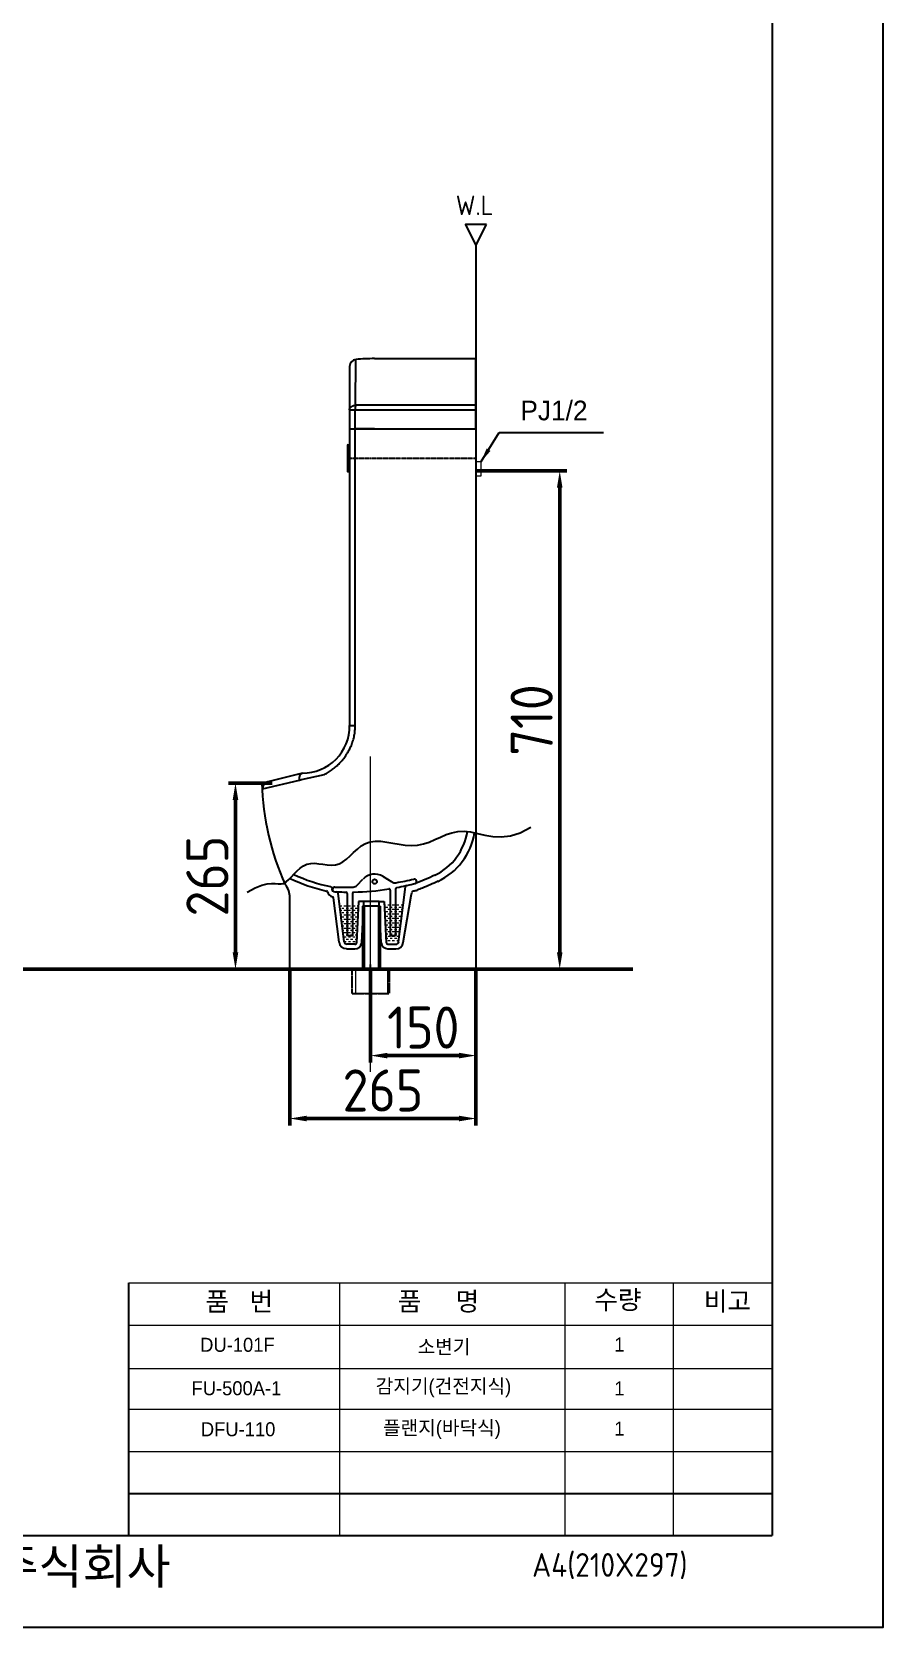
# Model space of a CAD drawing. Header units: millimetres. Extents: x 7254 to 9679, y -172 to 3258.
# Drawn here: x 8466 to 9679, y -172 to 2101 of the extents above; entities that cross this region are included whole.
import ezdxf
from ezdxf.lldxf.tags import DXFTag

# ---------------------------------------------------------------- set-up
doc = ezdxf.new("R2010")
doc.units = ezdxf.units.MM
doc.header["$LTSCALE"] = 0.1
doc.linetypes.add('BORDER', pattern=[18, 5, -2, 5, -2, 2, -2])
doc.linetypes.add('DASHED', pattern=[10, 5, -5])
for name, color, linetype in [('1', 7, 'Continuous'), ('3', 3, 'Continuous'), ('______', 7, 'Continuous'), ('LAYER_02', 7, 'Continuous'), ('MAIN', 7, 'Continuous'), ('YA', 7, 'Continuous')]:
    doc.layers.add(name, color=color, linetype=linetype)
for name, color, linetype, lineweight in [('AM_4', 40, 'Continuous', 13), ('AM_6', 94, 'Continuous', 20), ('CEN', 1, 'CENTER', 5), ('DIM', 3, 'Continuous', 15), ('Y', 235, 'Continuous', 50)]:
    doc.layers.add(name, color=color, linetype=linetype, lineweight=lineweight)
doc.styles.add('h', font='', dxfattribs={"height": 28})
doc.styles.get("Standard").update_dxf_attribs({"font": 'ISOCP.SHX', "bigfont": 'WHGTXT.SHX'})
doc.styles.add('스타일1', font='txt.shx', dxfattribs={"bigfont": 'ghs.shx'})
doc.styles.get('h').set_extended_font_data('Haansoft Batang')
tags = doc.linetypes.add('AM_ISO08W050x2', pattern=[9, 6, -0.75, 1.5, -0.75]).pattern_tags.tags
tags[10:11] = [DXFTag(74, 4), DXFTag(75, 0), DXFTag(340, '0'), DXFTag(46, 1.0), DXFTag(50, 0.0), DXFTag(44, 0.0), DXFTag(45, 0.0)]
tags[8:9] = [DXFTag(74, 4), DXFTag(75, 0), DXFTag(340, '0'), DXFTag(46, 1.0), DXFTag(50, 0.0), DXFTag(44, 0.0), DXFTag(45, 0.0)]
tags[6:7] = [DXFTag(74, 4), DXFTag(75, 0), DXFTag(340, '0'), DXFTag(46, 1.0), DXFTag(50, 0.0), DXFTag(44, 0.0), DXFTag(45, 0.0)]
tags[4:5] = [DXFTag(74, 4), DXFTag(75, 0), DXFTag(340, '0'), DXFTag(46, 1.0), DXFTag(50, 0.0), DXFTag(44, 0.0), DXFTag(45, 0.0)]
tags = doc.linetypes.add('CENTER', pattern=[50.8, 31.75, -6.35, 6.35, -6.35]).pattern_tags.tags
tags[10:11] = [DXFTag(74, 4), DXFTag(75, 0), DXFTag(340, '0'), DXFTag(46, 1.0), DXFTag(50, 0.0), DXFTag(44, 0.0), DXFTag(45, 0.0)]
tags[8:9] = [DXFTag(74, 4), DXFTag(75, 0), DXFTag(340, '0'), DXFTag(46, 1.0), DXFTag(50, 0.0), DXFTag(44, 0.0), DXFTag(45, 0.0)]
tags[6:7] = [DXFTag(74, 4), DXFTag(75, 0), DXFTag(340, '0'), DXFTag(46, 1.0), DXFTag(50, 0.0), DXFTag(44, 0.0), DXFTag(45, 0.0)]
tags[4:5] = [DXFTag(74, 4), DXFTag(75, 0), DXFTag(340, '0'), DXFTag(46, 1.0), DXFTag(50, 0.0), DXFTag(44, 0.0), DXFTag(45, 0.0)]
doc.dimstyles.new('AM_ISO$0', dxfattribs={"dimtxt": 28, "dimasz": 24, "dimexe": 10, "dimexo": 0, "dimgap": 10, "dimtad": 1, "dimdec": 0, "dimdsep": 46, "dimtxsty": 'h', "dimcen": -5, "dimclrd": 256, "dimclre": 256, "dimclrt": 256, "dimadec": 0, "dimazin": 2, "dimtp": 0.1, "dimtm": 0.1, "dimtfac": 0.71, "dimtdec": 0, "dimtmove": 0, "dimatfit": 3, "dimfxl": 0, "dimlwd": -1, "dimlwe": -1, "dimarcsym": 0})
doc.dimstyles.get("Standard").update_dxf_attribs({"dimscale": 10, "dimtxt": 3, "dimasz": 2, "dimexe": 1, "dimexo": 0, "dimgap": 1, "dimtad": 0, "dimtih": 1, "dimtoh": 1, "dimdec": 0, "dimdsep": 46, "dimtxsty": 'Standard', "dimcen": 2, "dimadec": 0, "dimazin": 0, "dimtfac": 1, "dimtdec": 4, "dimtmove": 0, "dimatfit": 3, "dimfxl": 0, "dimtolj": 1, "dimtzin": 0, "dimarcsym": 0})

# ---------------------------------------------------------------- blocks, each defined once
blk = doc.blocks.new('*D25')
at = {"layer": 'Defpoints', "color": 0}
for p in [(8833.9, 765.6), (9098.9, 765.6), (9098.9, 552.5)]:
    blk.add_point(p, dxfattribs=at)
at = {"layer": 'Y', "color": 0, "linetype": 'ByBlock'}
for p, q in [((8833.9, 765.6), (8833.9, 542.5)), ((9098.9, 765.6), (9098.9, 542.5)), ((8857.9, 552.5), (9074.9, 552.5))]:
    blk.add_line(p, q, dxfattribs=at)
at = {"layer": 'Y', "color": 0}
for points in [[(8857.9, 556.5), (8857.9, 548.5), (8833.9, 552.5)], [(9074.9, 556.5), (9074.9, 548.5), (9098.9, 552.5)]]:
    blk.add_solid(points, dxfattribs=at)
at = {"layer": 'Y', "color": 0, "insert": (8966.4, 592.5), "char_height": 60, "attachment_point": 5}
blk.add_mtext('265', dxfattribs=at)
blk = doc.blocks.new('*D26')
at = {"layer": 'Defpoints', "color": 0}
for p in [(8808.5, 1030.4), (8756.3, 765.6), (8794.4, 765.6)]:
    blk.add_point(p, dxfattribs=at)
at = {"layer": 'Y', "color": 0, "linetype": 'ByBlock'}
for p, q in [((8808.5, 1030.4), (8746.3, 1030.4)), ((8756.3, 1006.4), (8756.3, 789.6)), ((8794.4, 765.6), (8746.3, 765.6))]:
    blk.add_line(p, q, dxfattribs=at)
at = {"layer": 'Y', "color": 0}
for points in [[(8752.3, 1006.4), (8760.3, 1006.4), (8756.3, 1030.4)], [(8752.3, 789.6), (8760.3, 789.6), (8756.3, 765.6)]]:
    blk.add_solid(points, dxfattribs=at)
at = {"layer": 'Y', "color": 0, "insert": (8716.3, 898), "char_height": 60, "attachment_point": 5, "rotation": 90}
blk.add_mtext('265', dxfattribs=at)
blk = doc.blocks.new('*D27')
at = {"layer": 'Defpoints', "color": 0}
for p in [(9098.9, 1475.6), (9098.9, 765.6), (9218.3, 765.6)]:
    blk.add_point(p, dxfattribs=at)
at = {"layer": 'Y', "color": 0, "linetype": 'ByBlock'}
for p, q in [((9098.9, 1475.6), (9228.3, 1475.6)), ((9218.3, 1451.6), (9218.3, 789.6)), ((9098.9, 765.6), (9228.3, 765.6))]:
    blk.add_line(p, q, dxfattribs=at)
at = {"layer": 'Y', "color": 0}
for points in [[(9214.3, 1451.6), (9222.3, 1451.6), (9218.3, 1475.6)], [(9214.3, 789.6), (9222.3, 789.6), (9218.3, 765.6)]]:
    blk.add_solid(points, dxfattribs=at)
at = {"layer": 'Y', "color": 0, "insert": (9178.3, 1120.6), "char_height": 60, "attachment_point": 5, "rotation": 90}
blk.add_mtext('710', dxfattribs=at)
blk = doc.blocks.new('*D28')
at = {"layer": 'Defpoints', "color": 0}
for p in [(8948.9, 765.6), (9098.9, 765.6), (9098.9, 642.2)]:
    blk.add_point(p, dxfattribs=at)
at = {"layer": 'Y', "color": 0, "linetype": 'ByBlock'}
for p, q in [((8948.9, 765.6), (8948.9, 632.2)), ((9098.9, 765.6), (9098.9, 632.2)), ((8972.9, 642.2), (9074.9, 642.2))]:
    blk.add_line(p, q, dxfattribs=at)
at = {"layer": 'Y', "color": 0}
for points in [[(8972.9, 646.2), (8972.9, 638.2), (8948.9, 642.2)], [(9074.9, 646.2), (9074.9, 638.2), (9098.9, 642.2)]]:
    blk.add_solid(points, dxfattribs=at)
at = {"layer": 'Y', "color": 0, "insert": (9023.9, 682.2), "char_height": 60, "attachment_point": 5}
blk.add_mtext('150', dxfattribs=at)

msp = doc.modelspace()

# ---------------------------------------------------------------- linework, layer by layer
at = {"color": 0}
for p, q in [((8929.5, 884.9), (8938, 893.8)), ((8966.7, 897.4), (8979.2, 889.7)), ((8894, 880.7), (8894.1, 879.9)), ((8894.3, 878), (8894.1, 879.9)), ((8903.9, 803.9), (8896, 867.1)), ((8911.2, 804.4), (8902.6, 873.6)), ((8915.8, 813.1), (8915.8, 872.9)), ((8923.1, 873.7), (8923.1, 813.1)), ((8977, 813.1), (8977, 878.2)), ((8984.3, 879.4), (8984.3, 813.1)), ((8988.8, 804.4), (8998.7, 882.8)), ((8995.3, 803.5), (9006.6, 870.1)), ((9006.6, 870.1), (9007.4, 874.4)), ((8931.7, 861.6), (8928.9, 803.1)), ((8939, 861.6), (8931.7, 861.6)), ((8936.3, 802.8), (8939, 861.6)), ((8961.4, 855.1), (8938.7, 855.1)), ((8961, 861.6), (8939, 861.6)), ((8963.8, 802.8), (8961, 861.6)), ((8961, 861.6), (8968.4, 861.6)), ((8968.4, 861.6), (8971.1, 803.1)), ((8926.5, 801), (8915.3, 801)), ((8923.1, 813.1), (8915.8, 813.1)), ((8973.6, 800.8), (8984.8, 800.8)), ((8984.3, 813.1), (8977, 813.1))]:
    msp.add_line(p, q, dxfattribs=at)
msp.add_lwpolyline([(8773.1, 875.2), (8784.3, 881.4), (8793.7, 885.2), (8801.4, 887.1), (8807.7, 887.7), (8812.9, 887.5), (8817.3, 887.1), (8821.2, 887), (8824.9, 887.7), (8828.5, 889.8), (8832.2, 893), (8836, 896.8), (8840, 901.1), (8844.1, 905.4), (8848.5, 909.4), (8853.2, 912.7), (8858.2, 915.1), (8863.6, 916.2), (8869.2, 916.3), (8875, 915.7), (8881, 914.9), (8886.9, 914.1), (8892.8, 913.7), (8898.6, 914.1), (8904.2, 915.6), (8909.4, 918.4), (8914.5, 922.3), (8919.6, 926.8), (8924.7, 931.8), (8930, 936.6), (8935.6, 941), (8941.7, 944.6), (8948.3, 947), (8955.6, 948), (8963.5, 947.7), (8971.9, 946.6), (8980.5, 945.1), (8989.3, 943.5), (8998.2, 942.2), (9007.1, 941.6), (9015.7, 942.1), (9024.1, 943.8), (9032.2, 946.6), (9040.3, 950), (9048.3, 953.6), (9056.3, 957.1), (9064.6, 959.9), (9073.1, 961.8), (9082, 962.2), (9091.4, 961.1), (9101.3, 958.9), (9111.8, 956.4), (9123.1, 954.5), (9135.1, 953.9), (9148, 955.4), (9161.9, 959.7), (9176.9, 967.6)], dxfattribs=at)
msp.add_circle((8954.6, 890.2), 3.28, dxfattribs=at)
for centre, radius, start, end in [((8954.6, 877.9), 23, 58.3168, 136.1001), ((8983.5, 896.6), 8.16, 238.3168, 279.7007), ((8909.5, 1329.7), 447.5, 279.7007, 283.0432), ((8928.8, 1238.6), 361, 281.4721, 283.4573), ((9011.2, 890.5), 3.26, 282.8861, 103.1988), ((8885.5, 875), 1.85, 16.3625, 77.3116), ((8896.7, 878.3), 9.87, 196.3625, 257.241), ((8891.2, 880.4), 2.78, 6.8256, 78.3897), ((8896.7, 878.3), 2.45, 186.8256, 268.3772), ((8897.8, 879.1), 3.26, 88.5121, 268.5121), ((8894.1, 866.8), 1.85, 7.1432, 77.241), ((8909.5, 1329.7), 454, 268.3772, 268.8223), ((8909.5, 1329.7), 447.5, 268.5121, 271.8369), ((8900.1, 873.3), 2.45, 7.1432, 88.8223), ((8909.5, 1329.7), 454, 268.8223, 269.0893), ((8919.4, 1221.4), 346.2, 267.1679, 268.9996), ((8913.3, 872.9), 2.45, 0, 88.9996), ((8924.7, 873.7), 1.63, 90.8794, 180), ((8923.6, 890.6), 8.16, 271.8369, 316.1001), ((8919.4, 1221.4), 346.2, 270.8794, 279.2545), ((8975.3, 878.2), 1.63, 0, 99.2545), ((8986.7, 879.4), 2.45, 101.1405, 180), ((8919.4, 1221.4), 346.2, 281.1405, 283.2737), ((9001.1, 882.5), 2.45, 101.5737, 172.8568), ((8909.5, 1329.7), 454, 281.3523, 281.5737), ((9010.2, 874.1), 2.78, 102.46, 173.8052), ((8909.5, 1329.7), 463.8, 282.46, 283.151), ((8914.4, 805.3), 10.6, 187.1432, 270), ((8915.3, 805.1), 4.08, 187.1432, 270), ((8926.8, 803.1), 2.17, 262.0814, 359.9048), ((8925.8, 804.9), 10.7, 273.5606, 348.3979), ((8973.9, 804.7), 10.3, 190.833, 268.2493), ((8973.6, 803.3), 2.45, 183.0822, 270), ((8984.8, 804.9), 4.08, 352.8568, 352.8568), ((8984.8, 804.9), 4.08, 270, 352.8568), ((8985.1, 804.7), 10.3, 268.2197, 353.5689)]:
    msp.add_arc(centre, radius, start, end, dxfattribs=at)
at = {"color": 0, "extrusion": (0, 0, -1)}
msp.add_ellipse((8846.8, 1325.5), major_axis=(0, 469), ratio=0.988907, start_param=2.710732, end_param=2.775624, dxfattribs=at)
at = {"color": 0}
msp.add_open_spline([(9045, 890.7), (9037.6, 887.3), (9030.2, 884.1), (9020.2, 880), (9017.6, 879), (9015, 878)], degree=3, knots=[2.71003593, 2.71003593, 2.71003593, 2.71003593, 2.76109436, 2.76109436, 2.77853922, 2.77853922, 2.77853922, 2.77853922], dxfattribs=at)
at = {"layer": '1', "color": 7}
for p, q in [((9098.9, 1796.9), (9098.9, 765.6)), ((8918.9, 1624.5), (8918.9, 1562.8)), ((8927.5, 1569.3), (8928, 1634.5)), ((8928, 1634.5), (8928, 1634.5)), ((8954.2, 1635.6), (9098.9, 1635.6)), ((9098.9, 1569.4), (9098.9, 1635.6)), ((8924.5, 1568.7), (8924.9, 1568.9)), ((8924.9, 1568.9), (8925.4, 1569)), ((8925.4, 1569), (8925.8, 1569.1)), ((8925.8, 1569.1), (8926.2, 1569.2)), ((8926.2, 1569.2), (8926.6, 1569.2)), ((8926.6, 1569.2), (8927, 1569.3)), ((8927, 1569.3), (8927.5, 1569.3)), ((8954.2, 1569.4), (8927.5, 1569.3)), ((9098.9, 1569.4), (8954.2, 1569.4)), ((9098.9, 1562.8), (9098.9, 1569.4)), ((8918.9, 1563.4), (8919, 1563.6)), ((8918.9, 1563.3), (8918.9, 1563.4)), ((8918.9, 1563.2), (8918.9, 1563.3)), ((8918.9, 1563), (8918.9, 1563.2)), ((8918.9, 1562.9), (8918.9, 1563)), ((8918.9, 1562.8), (8918.9, 1562.9)), ((8918.9, 1562.8), (8927, 1562.8)), ((8918.9, 1562.8), (8918.9, 1535.6)), ((8919, 1563.9), (8919.1, 1564)), ((8919, 1563.7), (8919, 1563.9)), ((8919, 1563.6), (8919, 1563.7)), ((8919.1, 1564.3), (8919.2, 1564.4)), ((8919.1, 1564.1), (8919.1, 1564.3)), ((8919.1, 1564), (8919.1, 1564.1)), ((8919.2, 1564.6), (8919.3, 1564.7)), ((8919.2, 1564.4), (8919.2, 1564.6)), ((8919.3, 1564.7), (8919.4, 1564.8)), ((8919.4, 1565), (8919.5, 1565.1)), ((8919.4, 1564.8), (8919.4, 1565)), ((8919.5, 1565.1), (8919.6, 1565.2)), ((8919.6, 1565.2), (8919.7, 1565.4)), ((8919.7, 1565.4), (8919.8, 1565.5)), ((8919.8, 1565.5), (8919.9, 1565.7)), ((8919.9, 1565.7), (8920, 1565.8)), ((8920, 1565.8), (8920.1, 1565.9)), ((8920.1, 1565.9), (8920.2, 1566.1)), ((8920.2, 1566.1), (8920.3, 1566.2)), ((8920.3, 1566.2), (8920.4, 1566.3)), ((8920.4, 1566.3), (8920.6, 1566.5)), ((8920.6, 1566.5), (8920.7, 1566.6)), ((8920.7, 1566.6), (8920.8, 1566.7)), ((8920.8, 1566.7), (8921, 1566.8)), ((8921, 1566.8), (8921.1, 1566.9)), ((8921.1, 1566.9), (8921.3, 1567.1)), ((8921.3, 1567.1), (8921.4, 1567.2)), ((8921.4, 1567.2), (8921.6, 1567.3)), ((8921.6, 1567.3), (8921.7, 1567.4)), ((8921.7, 1567.4), (8921.9, 1567.5)), ((8921.9, 1567.5), (8922.1, 1567.6)), ((8922.1, 1567.6), (8922.2, 1567.7)), ((8922.2, 1567.7), (8922.4, 1567.8)), ((8922.4, 1567.8), (8922.6, 1567.9)), ((8922.6, 1567.9), (8922.8, 1568)), ((8922.8, 1568), (8923, 1568.1)), ((8923, 1568.1), (8923.2, 1568.2)), ((8923.2, 1568.2), (8923.3, 1568.3)), ((8923.3, 1568.3), (8923.5, 1568.4)), ((8923.5, 1568.4), (8923.7, 1568.5)), ((8923.7, 1568.5), (8923.9, 1568.5)), ((8923.9, 1568.5), (8924.1, 1568.6)), ((8924.1, 1568.6), (8924.5, 1568.7)), ((8927, 1562.8), (8954.2, 1562.7)), ((8927, 1535.6), (8927, 1562.8)), ((8954.2, 1562.7), (9098.9, 1562.8)), ((9098.9, 1535.6), (9098.9, 1562.8)), ((8918.9, 1535.6), (8918.9, 1111.2)), ((8918.9, 1535.6), (8927, 1535.6)), ((8918.9, 1535.6), (8927, 1535.6)), ((8926.9, 1109.1), (8927, 1535.6)), ((8954.2, 1535.6), (8927, 1535.6)), ((8927, 1535.6), (8954.2, 1535.6)), ((8954.2, 1535.6), (9098.9, 1535.6)), ((8954.2, 1535.6), (9098.9, 1535.6)), ((8915.7, 1511.6), (8915.7, 1508.6)), ((8915.7, 1508.6), (8916.7, 1508.6)), ((8915.7, 1508.6), (8915.7, 1478.6)), ((8916.7, 1512.6), (8918.9, 1512.6)), ((8916.7, 1512.6), (8916.7, 1508.6)), ((8916.7, 1508.6), (8918.9, 1508.6)), ((8916.7, 1478.6), (8916.7, 1508.6)), ((8915.7, 1478.6), (8915.7, 1475.6)), ((8915.7, 1478.6), (8916.7, 1478.6)), ((8916.7, 1478.6), (8918.9, 1478.6)), ((8916.7, 1474.6), (8916.7, 1478.6)), ((8916.7, 1474.6), (8918.9, 1474.6)), ((8918.9, 1112.7), (8927, 1112.7)), ((8923.8, 1091.2), (8924.3, 1093)), ((8924.3, 1093), (8924.8, 1094.7)), ((8924.8, 1094.7), (8925.2, 1096.5)), ((8925.2, 1096.5), (8925.5, 1098.3)), ((8925.5, 1098.3), (8925.9, 1100.1)), ((8925.9, 1100.1), (8926.2, 1101.8)), ((8926.2, 1101.8), (8926.4, 1103.6)), ((8926.4, 1103.6), (8926.6, 1105.4)), ((8926.6, 1105.4), (8926.8, 1107.2)), ((8926.8, 1107.2), (8926.9, 1109.1)), ((8926.9, 1110.9), (8927, 1112.7)), ((8926.9, 1109.1), (8926.9, 1110.9)), ((8911.7, 1067.2), (8912.7, 1068.6)), ((8912.7, 1068.6), (8913.7, 1070.1)), ((8913.7, 1070.1), (8914.7, 1071.6)), ((8914.7, 1071.6), (8915.7, 1073.1)), ((8915.7, 1073.1), (8916.6, 1074.7)), ((8916.6, 1074.7), (8917.5, 1076.2)), ((8917.5, 1076.2), (8918.3, 1077.8)), ((8918.3, 1077.8), (8919.1, 1079.4)), ((8919.1, 1079.4), (8919.9, 1081)), ((8919.9, 1081), (8920.7, 1082.7)), ((8920.7, 1082.7), (8921.4, 1084.4)), ((8921.4, 1084.4), (8922, 1086.1)), ((8922, 1086.1), (8922.7, 1087.8)), ((8922.7, 1087.8), (8923.2, 1089.5)), ((8923.2, 1089.5), (8923.8, 1091.2)), ((8887.3, 1045.2), (8888.7, 1046.1)), ((8888.7, 1046.1), (8890.2, 1047)), ((8890.2, 1047), (8891.6, 1048)), ((8891.6, 1048), (8892.9, 1049)), ((8892.9, 1049), (8894.3, 1050)), ((8894.3, 1050), (8895.7, 1051)), ((8895.7, 1051), (8897, 1052.1)), ((8897, 1052.1), (8898.3, 1053.2)), ((8898.3, 1053.2), (8899.7, 1054.3)), ((8899.7, 1054.3), (8901, 1055.4)), ((8901, 1055.4), (8902.2, 1056.6)), ((8902.2, 1056.6), (8903.5, 1057.8)), ((8903.5, 1057.8), (8904.7, 1059.1)), ((8904.7, 1059.1), (8905.9, 1060.3)), ((8905.9, 1060.3), (8907.1, 1061.6)), ((8907.1, 1061.6), (8908.3, 1063)), ((8908.3, 1063), (8909.4, 1064.4)), ((8909.4, 1064.4), (8910.6, 1065.8)), ((8910.6, 1065.8), (8911.7, 1067.2)), ((8802.3, 1032.5), (8794.4, 1030.4)), ((8794.7, 1022.4), (8794.4, 1030.4)), ((8794.7, 1022.4), (8847.7, 1034.8)), ((8851.7, 1044.8), (8802.3, 1032.5)), ((8847.5, 1037.8), (8847.6, 1038.3)), ((8847.5, 1037.4), (8847.5, 1037.8)), ((8847.5, 1037), (8847.5, 1037.4)), ((8847.5, 1036.5), (8847.5, 1037)), ((8847.6, 1036.1), (8847.5, 1036.5)), ((8847.6, 1038.9), (8847.7, 1039.1)), ((8847.6, 1038.7), (8847.6, 1038.9)), ((8847.6, 1038.3), (8847.6, 1038.7)), ((8847.6, 1035.7), (8847.6, 1036.1)), ((8847.7, 1035.2), (8847.6, 1035.7)), ((8847.7, 1039.5), (8847.8, 1039.7)), ((8847.7, 1039.3), (8847.7, 1039.5)), ((8847.7, 1039.1), (8847.7, 1039.3)), ((8847.7, 1034.8), (8850.5, 1035.5)), ((8847.7, 1034.8), (8847.7, 1035.2)), ((8847.8, 1039.9), (8847.9, 1040.1)), ((8847.8, 1039.7), (8847.8, 1039.9)), ((8847.9, 1040.3), (8848, 1040.5)), ((8847.9, 1040.1), (8847.9, 1040.3)), ((8848, 1040.7), (8848.1, 1040.9)), ((8848, 1040.5), (8848, 1040.7)), ((8848.1, 1041.1), (8848.2, 1041.3)), ((8848.1, 1040.9), (8848.1, 1041.1)), ((8848.2, 1041.3), (8848.3, 1041.4)), ((8848.3, 1041.4), (8848.4, 1041.6)), ((8848.4, 1041.8), (8848.5, 1042)), ((8848.4, 1041.6), (8848.4, 1041.8)), ((8848.5, 1042), (8848.6, 1042.1)), ((8848.6, 1042.1), (8848.7, 1042.3)), ((8848.7, 1042.3), (8848.8, 1042.4)), ((8848.8, 1042.4), (8848.9, 1042.6)), ((8848.9, 1042.6), (8849, 1042.7)), ((8849, 1042.7), (8849.1, 1042.9)), ((8849.1, 1042.9), (8849.2, 1043)), ((8849.2, 1043), (8849.3, 1043.1)), ((8849.3, 1043.1), (8849.4, 1043.3)), ((8849.4, 1043.3), (8849.5, 1043.4)), ((8849.5, 1043.4), (8849.6, 1043.5)), ((8849.6, 1043.5), (8849.7, 1043.6)), ((8849.7, 1043.6), (8849.8, 1043.7)), ((8849.8, 1043.7), (8849.9, 1043.8)), ((8849.9, 1043.8), (8850, 1043.9)), ((8850, 1043.9), (8850.1, 1044)), ((8850.1, 1044), (8850.3, 1044.1)), ((8850.3, 1044.1), (8850.4, 1044.2)), ((8850.4, 1044.2), (8850.5, 1044.3)), ((8850.5, 1044.3), (8850.6, 1044.3)), ((8850.5, 1035.5), (8883.1, 1042.8)), ((8850.6, 1044.3), (8850.7, 1044.4)), ((8850.7, 1044.4), (8850.9, 1044.5)), ((8850.9, 1044.5), (8851, 1044.5)), ((8851, 1044.5), (8851.1, 1044.6)), ((8851.1, 1044.6), (8851.2, 1044.6)), ((8851.2, 1044.6), (8851.4, 1044.7)), ((8851.4, 1044.7), (8851.5, 1044.7)), ((8851.5, 1044.7), (8851.6, 1044.8)), ((8851.6, 1044.8), (8851.7, 1044.8)), ((8883.1, 1042.8), (8884.5, 1043.6)), ((8884.5, 1043.6), (8885.9, 1044.4)), ((8885.9, 1044.4), (8887.3, 1045.2)), ((8833.9, 765.6), (8833.9, 867.3)), ((9006.4, 765.6), (8860.9, 765.6)), ((9006.4, 765.6), (9098.9, 765.6))]:
    msp.add_line(p, q, dxfattribs=at)
at = {"layer": '1', "color": 0, "linetype": 'DASHED'}
for p, q in [((8922.4, 730.6), (8922.4, 765.6)), ((8975.4, 765.6), (8975.4, 730.6)), ((8922.4, 730.6), (8975.4, 730.6))]:
    msp.add_line(p, q, dxfattribs=at)
at = {"layer": '1', "color": 0, "linetype": 'CENTER'}
msp.add_line((8948.9, 724.1), (8948.9, 772.1), dxfattribs=at)
at = {"layer": '1', "color": 7}
for centre, radius, start, end in [((8954.1, 1338.5), 297.1, 89.9776, 95.0334), ((8968.7, 1562.9), 41.8, 171.0898, 180.1489), ((8916.7, 1511.6), 1, 90, 180), ((8916.7, 1475.6), 1, 180, 270), ((8852.1, 1111.6), 66.8, 269.712, 0.9399), ((9169.7, 1041.5), 376.1, 181.6807, 204.4188), ((8804.7, 1022.8), 10, 104, 182.1817), ((8803.9, 867.3), 30, 0.1014, 38.693)]:
    msp.add_arc(centre, radius, start, end, dxfattribs=at)
at = {"layer": '3', "color": 0}
for p, q in [((8973.6, 800.8), (8979.2, 800.8)), ((8914.4, 794.6), (8926.5, 794.3)), ((8973.5, 794.5), (8984.8, 794.5))]:
    msp.add_line(p, q, dxfattribs=at)
for centre, radius, start, end in [((9003.9, 974.7), 83.8, 295.9259, 351.0414), ((9006, 973.8), 91.8, 294.9299, 351.2618), ((8938.3, 1109.4), 238.5, 244.1087, 257.3116), ((8938.3, 1109.4), 231.1, 244.6918, 258.3897)]:
    msp.add_arc(centre, radius, start, end, dxfattribs=at)
at = {"layer": '______', "color": 0, "linetype": 'BORDER'}
msp.add_line((8915.7, 1493.6), (9098.9, 1493.6), dxfattribs=at)
at = {"layer": '______', "color": 7}
msp.add_arc((8928.9, 1624.5), 10, 95.0323, 180, dxfattribs=at)
at = {"layer": 'AM_4', "color": 0}
for p, q in [((9098.9, 1488.9), (9106.3, 1488.9)), ((9106.3, 1468.4), (9106.3, 1488.9)), ((9098.9, 1468.4), (9106.3, 1468.4)), ((8973.1, 730.5), (8927.1, 730.5))]:
    msp.add_line(p, q, dxfattribs=at)
at = {"layer": 'AM_4', "color": 0, "linetype": 'Continuous'}
for p, q in [((8905.2, 855.7), (8907.7, 855.7)), ((8906, 849.4), (8907.7, 849.4)), ((8906.9, 843), (8907.7, 843)), ((8907.7, 852.5), (8910.9, 852.5)), ((8907.7, 846.2), (8910.9, 846.2)), ((8910.9, 855.7), (8914.1, 855.7)), ((8910.9, 849.4), (8914.1, 849.4)), ((8910.9, 843), (8914.1, 843)), ((8914.1, 852.5), (8917.2, 852.5)), ((8914.1, 846.2), (8917.2, 846.2)), ((8917.2, 855.7), (8920.4, 855.7)), ((8917.2, 849.4), (8920.4, 849.4)), ((8917.2, 843), (8920.4, 843)), ((8920.4, 852.5), (8923.6, 852.5)), ((8920.4, 846.2), (8923.6, 846.2)), ((8923.6, 855.7), (8926.8, 855.7)), ((8923.6, 849.4), (8926.8, 849.4)), ((8923.6, 843), (8926.8, 843)), ((8926.8, 852.5), (8929.9, 852.5)), ((8926.8, 846.2), (8929.9, 846.2)), ((8929.9, 855.7), (8931.3, 855.7)), ((8929.9, 849.4), (8930.9, 849.4)), ((8929.9, 843), (8930.5, 843)), ((8968.6, 857), (8970.1, 857)), ((8968.9, 850.7), (8970.1, 850.7)), ((8969.2, 844.3), (8970.1, 844.3)), ((8970.1, 853.8), (8973.3, 853.8)), ((8970.1, 847.5), (8973.3, 847.5)), ((8973.3, 857), (8976.5, 857)), ((8973.3, 850.7), (8976.5, 850.7)), ((8973.3, 844.3), (8976.5, 844.3)), ((8976.5, 853.8), (8979.7, 853.8)), ((8976.5, 847.5), (8979.7, 847.5)), ((8979.7, 857), (8982.8, 857)), ((8979.7, 850.7), (8982.8, 850.7)), ((8979.7, 844.3), (8982.8, 844.3)), ((8982.8, 853.8), (8986, 853.8)), ((8982.8, 847.5), (8986, 847.5)), ((8986, 857), (8989.2, 857)), ((8986, 850.7), (8989.2, 850.7)), ((8986, 844.3), (8989.2, 844.3)), ((8989.2, 853.8), (8992.4, 853.8)), ((8989.2, 847.5), (8992.4, 847.5)), ((8992.4, 857), (8995.5, 857)), ((8992.4, 850.7), (8994.7, 850.7)), ((8992.4, 844.3), (8993.9, 844.3)), ((8907.7, 839.8), (8910.9, 839.8)), ((8907.7, 836.7), (8907.7, 836.7)), ((8908.1, 833.5), (8910.9, 833.5)), ((8908.9, 827.1), (8910.9, 827.1)), ((8909.8, 820.8), (8910.9, 820.8)), ((8910.9, 836.7), (8914.1, 836.7)), ((8910.9, 830.3), (8914.1, 830.3)), ((8910.9, 824), (8914.1, 824)), ((8914.1, 839.8), (8917.2, 839.8)), ((8914.1, 833.5), (8917.2, 833.5)), ((8914.1, 827.1), (8917.2, 827.1)), ((8914.1, 820.8), (8917.2, 820.8)), ((8917.2, 836.7), (8920.4, 836.7)), ((8917.2, 830.3), (8920.4, 830.3)), ((8917.2, 824), (8920.4, 824)), ((8920.4, 839.8), (8923.6, 839.8)), ((8920.4, 833.5), (8923.6, 833.5)), ((8920.4, 827.1), (8923.6, 827.1)), ((8920.4, 820.8), (8923.6, 820.8)), ((8923.6, 836.7), (8926.8, 836.7)), ((8923.6, 830.3), (8926.8, 830.3)), ((8923.6, 824), (8926.8, 824)), ((8926.8, 839.8), (8929.9, 839.8)), ((8926.8, 833.5), (8929.8, 833.5)), ((8926.8, 827.1), (8929.4, 827.1)), ((8926.8, 820.8), (8929, 820.8)), ((8929.9, 836.7), (8930, 836.7)), ((8969.5, 838), (8970.1, 838)), ((8969.8, 831.6), (8970.1, 831.6)), ((8970.1, 841.1), (8973.3, 841.1)), ((8970.1, 834.8), (8973.3, 834.8)), ((8970.1, 828.4), (8973.3, 828.4)), ((8970.1, 825.3), (8970.1, 825.3)), ((8970.2, 822.1), (8973.3, 822.1)), ((8973.3, 838), (8976.5, 838)), ((8973.3, 831.6), (8976.5, 831.6)), ((8973.3, 825.3), (8976.5, 825.3)), ((8973.3, 818.9), (8976.5, 818.9)), ((8976.5, 841.1), (8979.7, 841.1)), ((8976.5, 834.8), (8979.7, 834.8)), ((8976.5, 828.4), (8979.7, 828.4)), ((8976.5, 822.1), (8979.7, 822.1)), ((8979.7, 838), (8982.8, 838)), ((8979.7, 831.6), (8982.8, 831.6)), ((8979.7, 825.3), (8982.8, 825.3)), ((8979.7, 818.9), (8982.8, 818.9)), ((8982.8, 841.1), (8986, 841.1)), ((8982.8, 834.8), (8986, 834.8)), ((8982.8, 828.4), (8986, 828.4)), ((8982.8, 822.1), (8986, 822.1)), ((8986, 838), (8989.2, 838)), ((8986, 831.6), (8989.2, 831.6)), ((8986, 825.3), (8989.2, 825.3)), ((8986, 818.9), (8989.2, 818.9)), ((8989.2, 841.1), (8992.4, 841.1)), ((8989.2, 834.8), (8992.4, 834.8)), ((8989.2, 828.4), (8991.8, 828.4)), ((8989.2, 822.1), (8991, 822.1)), ((8992.4, 838), (8993.1, 838)), ((8910.6, 814.4), (8910.9, 814.4)), ((8910.9, 817.6), (8914.1, 817.6)), ((8911, 811.3), (8914.1, 811.3)), ((8911.8, 804.9), (8914.1, 804.9)), ((8914.1, 814.4), (8917.2, 814.4)), ((8914.1, 808.1), (8917.2, 808.1)), ((8917.2, 817.6), (8920.4, 817.6)), ((8917.2, 811.3), (8920.4, 811.3)), ((8917.2, 804.9), (8920.4, 804.9)), ((8920.4, 814.4), (8923.6, 814.4)), ((8920.4, 808.1), (8923.6, 808.1)), ((8923.6, 817.6), (8926.8, 817.6)), ((8923.6, 811.3), (8926.8, 811.3)), ((8923.6, 804.9), (8926.8, 804.9)), ((8926.8, 814.4), (8928.5, 814.4)), ((8926.8, 808.1), (8928.1, 808.1)), ((8970.5, 815.7), (8973.3, 815.7)), ((8970.8, 809.4), (8973.3, 809.4)), ((8973.3, 812.6), (8976.5, 812.6)), ((8973.3, 806.2), (8976.5, 806.2)), ((8976.5, 815.7), (8979.7, 815.7)), ((8976.5, 809.4), (8979.7, 809.4)), ((8979.7, 812.6), (8982.8, 812.6)), ((8979.7, 806.2), (8982.8, 806.2)), ((8982.8, 815.7), (8986, 815.7)), ((8982.8, 809.4), (8986, 809.4)), ((8986, 812.6), (8989.2, 812.6)), ((8986, 806.2), (8988.9, 806.2)), ((8989.2, 815.7), (8990.1, 815.7)), ((8989.2, 809.4), (8989.3, 809.4))]:
    msp.add_line(p, q, dxfattribs=at)
at = {"layer": 'AM_4', "color": 0, "linetype": 'AM_ISO08W050x2'}
for p, q in [((8927.1, 765.5), (8927.1, 730.5)), ((8973.1, 765.5), (8973.1, 730.5))]:
    msp.add_line(p, q, dxfattribs=at)
at = {"layer": 'CEN', "color": 0}
msp.add_line((8948.9, 619.2), (8948.9, 1068.5), dxfattribs=at)
at = {"layer": 'DIM', "color": 0}
for p, q in [((8604.4, 318.1), (9520.9, 318.1)), ((8904.6, 318.1), (8904.6, 138.1)), ((9225.8, 318.1), (9225.8, 138.1)), ((9379.8, 318.1), (9379.8, 138.1)), ((8604.4, 258.1), (9520.9, 258.1)), ((8604.4, 196.3), (9520.9, 196.3)), ((8604.4, 138.1), (9520.9, 138.1)), ((8904.6, 138.1), (8904.6, -41.9)), ((9225.8, 138.1), (9225.8, -41.9)), ((9379.8, 138.1), (9379.8, -41.9)), ((8604.4, 78.1), (9520.9, 78.1))]:
    msp.add_line(p, q, dxfattribs=at)
at = {"layer": 'MAIN', "color": 0}
msp.add_lwpolyline([(9113.9, 1826.9), (9083.9, 1826.9), (9098.9, 1796.9), (9113.9, 1826.9)], dxfattribs=at)
at = {"layer": 'Y', "color": 0}
for p, q in [((8938.7, 855.1), (8938.7, 765.6)), ((8961.3, 855.1), (8961.3, 765.6)), ((7740.5, 765.6), (9322.6, 765.6))]:
    msp.add_line(p, q, dxfattribs=at)
at = {"layer": 'YA', "color": 7}
for p, q in [((9520.9, 3138.1), (9520.9, -41.9)), ((8604.4, 138.1), (8604.4, 318.1)), ((8604.4, -41.9), (8604.4, 138.1)), ((8604.4, 18.1), (9520.9, 18.1)), ((7444.9, -41.9), (9520.9, -41.9))]:
    msp.add_line(p, q, dxfattribs=at)
at = {"layer": 'YA', "color": 0}
msp.add_lwpolyline([(7253.5, -172.4), (9679, -172.4), (9679, 3258), (7253.5, 3258)], close=True, dxfattribs=at)

# ---------------------------------------------------------------- texts
at = {"layer": 'AM_6', "color": 0, "insert": (9162.2, 1561.5), "char_height": 28, "attachment_point": 4, "style": 'h'}
msp.add_mtext('PJ1/2', dxfattribs=at)
at = {"layer": 'DIM', "color": 0, "attachment_point": 1, "style": '스타일1'}
for s, insert, char_height in [('{\\fGulim|b0|i0|c129|p50;품   번}', (8713.6, 305.1), 26.746), ('{\\fGulim|b0|i0|c129|p50;품     명}', (8987.7, 305.3), 26.746), ('{\\fGulim|b0|i0|c129|p50;수량}', (9267.6, 307.5), 26.746), ('{\\fGulim|b0|i0|c129|p50;비고}', (9423.6, 305.6), 26.746), ('{\\fGulim|b0|i0|c129|p50;1\\P}', (9296, 240.4), 20), ('{\\fGulim|b0|i0|c129|p50;1\\P}', (9296, 177.8), 20), ('{\\fGulim|b0|i0|c129|p50;1\\P}', (9296, 120.5), 20)]:
    msp.add_mtext(s, dxfattribs=dict(at, insert=insert, char_height=char_height))
for s, insert, char_height, width in [('{\\fGulim|b0|i0|c129|p50;DU-101F}', (8706, 240), 20, 147), ('{\\fGulim|b0|i0|c129|p50;소변기}', (9015.8, 237.2), 20, 147), ('{\\fGulim|b0|i0|c129|p50;감지기(건전지식)}', (8956.1, 181.2), 20, 248.881), ('{\\fGulim|b0|i0|c129|p50;FU-500A-1}', (8693.7, 178.1), 20, 147), ('{\\fGulim|b0|i0|c129|p50;DFU-110}', (8707, 119.6), 20, 147), ('{\\fGulim|b0|i0|c129|p50;플랜지(바닥식)}', (8966.4, 121.7), 20, 241.338), ('{\\fGulim|b0|i0|c129|p50;       대림통상주식회사\\P}', (8034.8, -60.7), 50, 1090)]:
    msp.add_mtext(s, dxfattribs=dict(at, insert=insert, char_height=char_height, width=width))
at = {"layer": 'LAYER_02', "color": 0}
msp.add_text('W.L', height=27.99, dxfattribs=at).set_placement((9070.2, 1840.1))
at = {"layer": 'YA', "color": 7}
msp.add_text('A4(210X297)', height=33.819, dxfattribs=at).set_placement((9178.9, -100.7))

# ---------------------------------------------------------------- dimensions: what is measured, and where the dimension line sits
at = {"layer": 'Y', "color": 0}
for base, p1, p2, picture, middle in [((9218.3, 765.6), (9098.9, 1475.6), (9098.9, 765.6), '*D27', (9178.3, 1120.6)), ((8756.3, 765.6), (8808.5, 1030.4), (8794.4, 765.6), '*D26', (8716.3, 898))]:
    dim = msp.add_linear_dim(base=base, p1=p1, p2=p2, angle=90, dimstyle='AM_ISO$0', override={"dimtxt": 60, "dimgap": 10, "dimtoh": 0, "dimtxsty": 'Standard', "dimclrd": 0, "dimclre": 0, "dimclrt": 0}, dxfattribs=at)
    dim.commit()
    dim.dimension.update_dxf_attribs({"geometry": picture, "text_midpoint": middle})
for base, p1, picture, middle in [((9098.9, 552.5), (8833.9, 765.6), '*D25', (8966.4, 592.5)), ((9098.9, 642.2), (8948.9, 765.6), '*D28', (9023.9, 682.2))]:
    dim = msp.add_linear_dim(base=base, p1=p1, p2=(9098.9, 765.6), dimstyle='AM_ISO$0', override={"dimtxt": 60, "dimgap": 10, "dimtoh": 0, "dimtxsty": 'Standard', "dimclrd": 0, "dimclre": 0, "dimclrt": 0}, dxfattribs=at)
    dim.commit()
    dim.dimension.update_dxf_attribs({"geometry": picture, "text_midpoint": middle})

# ---------------------------------------------------------------- leaders
at = {"layer": 'DIM', "color": 0, "annotation_type": 0, "has_hookline": 1, "hookline_direction": 0, "text_width": 118.7}
msp.add_leader([(9106.3, 1488.9), (9132.2, 1530.2), (9152.2, 1530.2)], dimstyle='Standard', override={"dimtad": 2}, dxfattribs=at)

doc.saveas('drawing.dxf')
